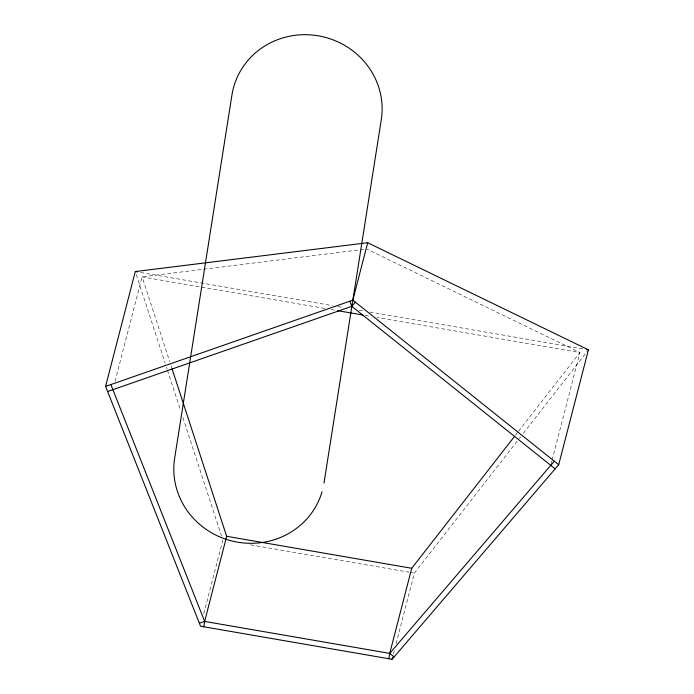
<?xml version="1.0" encoding="UTF-8"?>
<svg xmlns="http://www.w3.org/2000/svg" width="694" height="694" viewBox="0 0 694 694"><rect width="100%" height="100%" fill="white"/><g stroke="black" fill="none" stroke-linecap="round" stroke-linejoin="round"><path stroke-width="0.52" stroke-dasharray="3.47 2.6" d="M115.048 381.336L142.07 276.854L364.645 249.25M203.767 613.756L222.826 540.062M393.403 654.112L394.478 649.957M396.092 643.728L414.344 573.149L518.652 439.337M551.036 464.295L551.843 461.163M552.112 460.122L579.941 352.509L366.649 248.999M515.416 435.268L518.132 431.781M518.583 431.2L579.915 352.526L377.024 317.47M519.32 438.478L520.647 436.778M523.311 433.368L587.757 350.687M140.613 272.473L332.53 305.629M337.865 306.548L343.192 307.468M359.188 310.235L363.456 310.973M369.85 312.074L584.157 349.099M324.697 308.431L142.088 276.88L169.744 361.721M331.099 309.533L336.443 310.461M365.278 315.44L370.613 316.36M250.491 544.842L409.026 572.229M410.085 572.42L414.344 573.149M171.114 365.903L171.791 367.993M136.293 274.633L165.137 363.109M166.482 367.23L167.15 369.286M167.488 370.31L180.561 410.44M182.912 417.641L221.481 535.95"/><path stroke-width="1.04" d="M323.994 483.059L381.292 119.75A75.715 72.454 14.5 0 0 317.913 35.758A75.715 72.454 14.5 0 0 231.952 94.957L174.654 458.257A75.715 72.454 14.5 0 0 233.496 541.363A75.715 72.454 14.5 0 0 322.059 491.699M203.767 626.769L204.652 621.416L226.66 536.306L172.025 368.696M388.84 658.745L389.724 653.392L411.733 568.282L514.063 437.003M105.583 386.411L135.287 271.554L367.69 242.727L588.417 349.837L558.713 464.702L392.067 659.3L200.549 626.214L105.583 386.411L352.838 300.155L367.69 242.727M392.067 659.3L392.596 657.227M355.38 302.185L351.823 306.34L107.605 391.529M199.378 623.255L204.652 621.416L389.724 653.392L554.315 461.189M135.287 271.554L137.421 271.918M586.291 349.464L588.417 349.837M337.51 310.643L363.136 315.067M226.66 536.306L411.733 568.282M352.838 300.155L558.713 464.702M555.157 468.858L351.823 306.34L349.793 301.222M389.724 653.392L394.114 656.906M110.858 384.571L204.652 621.416"/></g></svg>
